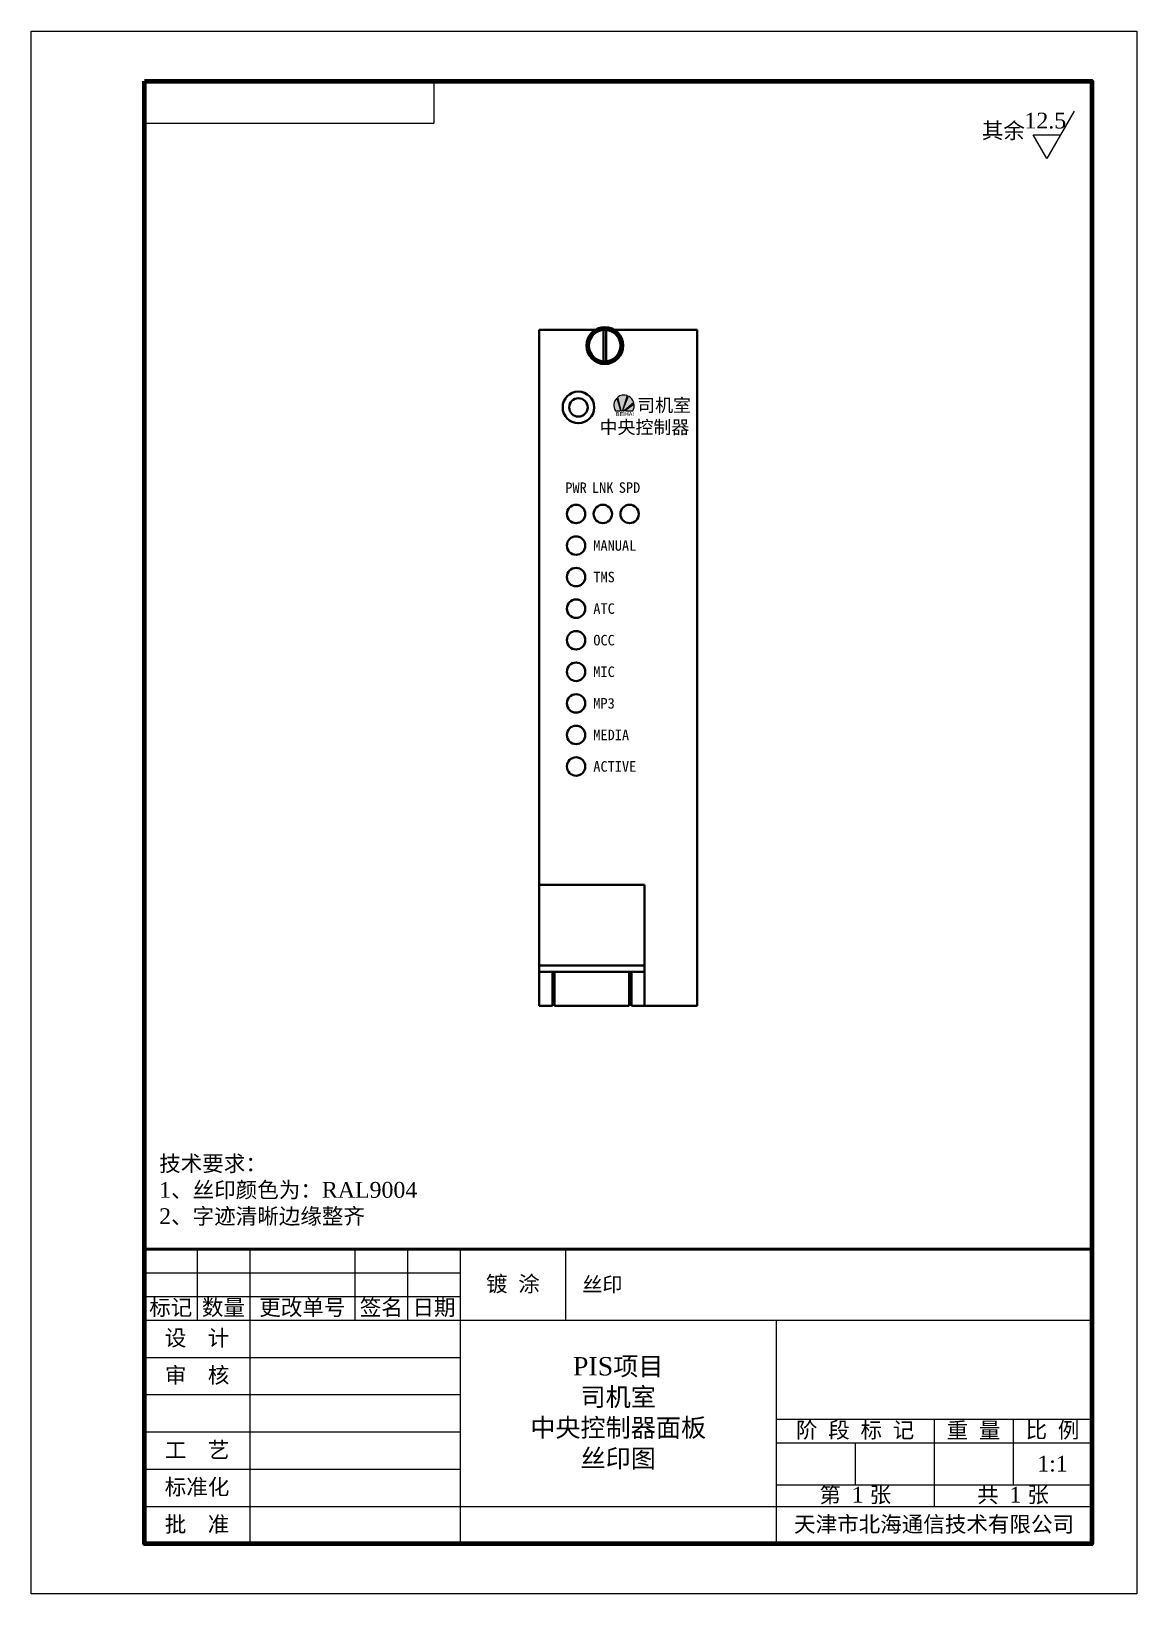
# Model space of a CAD drawing. Header units: millimetres. Extents: x 222 to 432, y 1 to 298.
import ezdxf

# ---------------------------------------------------------------- set-up
doc = ezdxf.new("R2010")
doc.units = ezdxf.units.MM
doc.header["$LTSCALE"] = 0.4
doc.header["$MEASUREMENT"] = 0
doc.linetypes.add('CENTER2', pattern=[28.575, 19.05, -3.175, 3.175, -3.175])
doc.layers.get('0').update_dxf_attribs({"color": 4})
for name, color, linetype, lineweight in [('图层2', 142, 'CENTER2', 13), ('图层4', 5, 'Continuous', 30), ('图层5', 1, 'Continuous', 30), ('图层7', 8, 'Continuous', 13), ('图层9', 30, 'Continuous', 35)]:
    doc.layers.add(name, color=color, linetype=linetype, lineweight=lineweight)
doc.styles.get("Standard").update_dxf_attribs({"font": 'TIMES.TTF'})

# ---------------------------------------------------------------- blocks, each defined once
blk = doc.blocks.new('LOGO')
at = {"layer": '图层7', "linetype": 'ByBlock', "ltscale": 0.4}
h = blk.add_hatch(color=0, dxfattribs=at)
h.paths.add_polyline_path([(0.55, 4.77, 0.344385), (0, 0), (1.78, 0, 0.506226), (1.97, 0.26)])
h.paths.add_polyline_path([(4.45, 5.75, 0.26069), (0.92, 5.12), (2.2, 0.15, 0.342302), (2.39, 0), (2.46, 0, 0.325646), (2.65, 0.14)])
h.paths.add_polyline_path([(4.94, 5.55), (2.86, 0.27, 0.528752), (3.05, 0), (3.18, 0, 0.17947), (3.31, 0.05), (6.94, 3.17, 0.209816)])
h.paths.add_polyline_path([(7.06, 2.67), (3.94, 0.36, 0.723042), (4.06, 0), (6.54, 0, 0.188913)])
at = {"layer": '图层7', "color": 0, "linetype": 'ByBlock', "ltscale": 0.4}
for p, q in [((0, 0), (1.78, 0)), ((0.55, 4.77), (1.97, 0.26)), ((2.2, 0.15), (0.92, 5.12)), ((2.39, 0), (2.46, 0)), ((4.45, 5.75), (2.65, 0.14)), ((2.86, 0.27), (4.94, 5.55)), ((3.05, 0), (3.18, 0)), ((6.94, 3.17), (3.31, 0.05)), ((3.94, 0.36), (7.06, 2.67)), ((4.06, 0), (6.54, 0))]:
    blk.add_line(p, q, dxfattribs=at)
for centre, radius, start, end in [((3.25, 2.28), 3.67, 70.83777, 129.28269), ((3.33, 2.03), 3.9, 135.35427, 211.36603), ((1.78, 0.2), 0.2, 270, 17.39888), ((2.39, 0.2), 0.2, 194.41528, 270), ((2.46, 0.2), 0.2, 270, 342.15045), ((3.05, 0.2), 0.2, 158.5291, 270), ((3.18, 0.2), 0.2, 270, 310.69815), ((4.06, 0.2), 0.2, 126.52597, 270), ((3.23, 2.08), 3.87, 16.41797, 63.81665), ((3.39, 1.99), 3.73, 327.71048, 10.50186)]:
    blk.add_arc(centre, radius, start, end, dxfattribs=at)
at = {"layer": '图层7', "color": 0, "linetype": 'ByBlock', "ltscale": 0.4, "insert": (0, -0.49), "char_height": 1.5, "width": 6.5484, "attachment_point": 1}
blk.add_mtext('\\pi0.2061;{\\fSTHupo|b0|i0|c134|p2;BEIHAI}', dxfattribs=at)
blk = doc.blocks.new('SBT-2-3')
at = {"layer": '图层9', "color": 0, "linetype": 'ByBlock', "ltscale": 0.4}
for p, q in [((-1.5, 2.6), (-1.75, 3.03)), ((-1.36, 2.67), (-1.59, 3.12)), ((-1.22, 2.74), (-1.42, 3.2)), ((-1.08, 2.8), (-1.25, 3.27)), ((-0.93, 2.85), (-1.08, 3.33)), ((-0.78, 2.9), (-0.91, 3.38)), ((-0.62, 2.93), (-0.73, 3.42)), ((-0.47, 2.96), (-0.55, 3.46)), ((-0.31, 2.98), (-0.37, 3.48)), ((-0.25, -2.99), (-0.25, 2.99)), ((-0.16, 3), (-0.18, 3.5)), ((0, 3), (0, 3.5)), ((0.16, 3), (0.18, 3.5)), ((0.25, -2.99), (0.25, 2.99)), ((0.31, 2.98), (0.37, 3.48)), ((0.47, 2.96), (0.55, 3.46)), ((0.62, 2.93), (0.73, 3.42)), ((0.78, 2.9), (0.91, 3.38)), ((0.93, 2.85), (1.08, 3.33)), ((1.08, 2.8), (1.25, 3.27)), ((1.22, 2.74), (1.42, 3.2)), ((1.36, 2.67), (1.59, 3.12)), ((1.5, 2.6), (1.75, 3.03)), ((-3, 0.16), (-3.5, 0.18)), ((-2.98, 0.31), (-3.48, 0.37)), ((-2.96, 0.47), (-3.46, 0.55)), ((-2.93, 0.62), (-3.42, 0.73)), ((-2.9, 0.78), (-3.38, 0.91)), ((-2.85, 0.93), (-3.33, 1.08)), ((-2.8, 1.08), (-3.27, 1.25)), ((-2.74, 1.22), (-3.2, 1.42)), ((-2.67, 1.36), (-3.12, 1.59)), ((-2.6, 1.5), (-3.03, 1.75)), ((-2.52, 1.63), (-2.94, 1.91)), ((-2.43, 1.76), (-2.83, 2.06)), ((-2.33, 1.89), (-2.72, 2.2)), ((-2.23, 2.01), (-2.6, 2.34)), ((-2.12, 2.12), (-2.47, 2.47)), ((-2.01, 2.23), (-2.34, 2.6)), ((-1.89, 2.33), (-2.2, 2.72)), ((-1.76, 2.43), (-2.06, 2.83)), ((-1.63, 2.52), (-1.91, 2.94)), ((1.63, 2.52), (1.91, 2.94)), ((1.76, 2.43), (2.06, 2.83)), ((1.89, 2.33), (2.2, 2.72)), ((2.01, 2.23), (2.34, 2.6)), ((2.12, 2.12), (2.47, 2.47)), ((2.23, 2.01), (2.6, 2.34)), ((2.33, 1.89), (2.72, 2.2)), ((2.43, 1.76), (2.83, 2.06)), ((2.52, 1.63), (2.94, 1.91)), ((2.6, 1.5), (3.03, 1.75)), ((2.67, 1.36), (3.12, 1.59)), ((2.74, 1.22), (3.2, 1.42)), ((2.8, 1.08), (3.27, 1.25)), ((2.85, 0.93), (3.33, 1.08)), ((2.9, 0.78), (3.38, 0.91)), ((2.93, 0.62), (3.42, 0.73)), ((2.96, 0.47), (3.46, 0.55)), ((2.98, 0.31), (3.48, 0.37)), ((3, 0.16), (3.5, 0.18)), ((3, 0), (3.5, 0)), ((-3, 0), (-3.5, 0)), ((-3, -0.16), (-3.5, -0.18)), ((-2.98, -0.31), (-3.48, -0.37)), ((-2.96, -0.47), (-3.46, -0.55)), ((-2.93, -0.62), (-3.42, -0.73)), ((-2.9, -0.78), (-3.38, -0.91)), ((-2.85, -0.93), (-3.33, -1.08)), ((-2.8, -1.08), (-3.27, -1.25)), ((-2.74, -1.22), (-3.2, -1.42)), ((-2.67, -1.36), (-3.12, -1.59)), ((-2.6, -1.5), (-3.03, -1.75)), ((-2.52, -1.63), (-2.94, -1.91)), ((-2.43, -1.76), (-2.83, -2.06)), ((-2.33, -1.89), (-2.72, -2.2)), ((-2.23, -2.01), (-2.6, -2.34)), ((-2.12, -2.12), (-2.47, -2.47)), ((-2.01, -2.23), (-2.34, -2.6)), ((-1.89, -2.33), (-2.2, -2.72)), ((-1.76, -2.43), (-2.06, -2.83)), ((-1.63, -2.52), (-1.91, -2.94)), ((-1.5, -2.6), (-1.75, -3.03)), ((-1.36, -2.67), (-1.59, -3.12)), ((-1.22, -2.74), (-1.42, -3.2)), ((-1.08, -2.8), (-1.25, -3.27)), ((-0.93, -2.85), (-1.08, -3.33)), ((-0.78, -2.9), (-0.91, -3.38)), ((-0.62, -2.93), (-0.73, -3.42)), ((-0.47, -2.96), (-0.55, -3.46)), ((0.47, -2.96), (0.55, -3.46)), ((0.62, -2.93), (0.73, -3.42)), ((0.78, -2.9), (0.91, -3.38)), ((0.93, -2.85), (1.08, -3.33)), ((1.08, -2.8), (1.25, -3.27)), ((1.22, -2.74), (1.42, -3.2)), ((1.36, -2.67), (1.59, -3.12)), ((1.5, -2.6), (1.75, -3.03)), ((1.63, -2.52), (1.91, -2.94)), ((1.76, -2.43), (2.06, -2.83)), ((1.89, -2.33), (2.2, -2.72)), ((2.01, -2.23), (2.34, -2.6)), ((2.12, -2.12), (2.47, -2.47)), ((2.23, -2.01), (2.6, -2.34)), ((2.33, -1.89), (2.72, -2.2)), ((2.43, -1.76), (2.83, -2.06)), ((2.52, -1.63), (2.94, -1.91)), ((2.6, -1.5), (3.03, -1.75)), ((2.67, -1.36), (3.12, -1.59)), ((2.74, -1.22), (3.2, -1.42)), ((2.8, -1.08), (3.27, -1.25)), ((2.85, -0.93), (3.33, -1.08)), ((2.9, -0.78), (3.38, -0.91)), ((2.93, -0.62), (3.42, -0.73)), ((2.96, -0.47), (3.46, -0.55)), ((2.98, -0.31), (3.48, -0.37)), ((3, -0.16), (3.5, -0.18)), ((-0.31, -2.98), (-0.37, -3.48)), ((-0.16, -3), (-0.18, -3.5)), ((0, -3), (0, -3.5)), ((0.16, -3), (0.18, -3.5)), ((0.31, -2.98), (0.37, -3.48))]:
    blk.add_line(p, q, dxfattribs=at)
for radius in [3.5, 3]:
    blk.add_circle((0, 0), radius, dxfattribs=at)

msp = doc.modelspace()

# ---------------------------------------------------------------- linework, layer by layer
at = {"color": 0, "lineweight": 13, "ltscale": 0.4}
for p in [(298.34, 288.54), (243.34, 280.54)]:
    msp.add_line(p, (298.34, 280.54), dxfattribs=at)
at = {"color": 0, "lineweight": 13}
for p, q in [((419.95, 282.84), (414.76, 273.84)), ((414.76, 273.84), (412.16, 278.34)), ((412.16, 278.34), (417.36, 278.34)), ((253.34, 66.54), (253.34, 53.04)), ((263.34, 66.54), (263.34, 10.54)), ((283.34, 66.54), (283.34, 53.04)), ((283.34, 66.54), (283.34, 53.04)), ((283.34, 66.54), (283.34, 53.04)), ((293.34, 66.54), (293.34, 53.04)), ((293.34, 66.54), (293.34, 53.04)), ((293.34, 66.54), (293.34, 53.04)), ((303.34, 66.54), (303.34, 10.54)), ((323.35, 66.54), (323.35, 53.04)), ((243.34, 62.04), (303.34, 62.04)), ((243.34, 57.54), (303.34, 57.54)), ((243.34, 53.04), (423.34, 53.04)), ((363.34, 53.04), (363.34, 10.54)), ((243.34, 45.96), (303.34, 45.96)), ((243.34, 38.88), (303.34, 38.88)), ((363.34, 34.24), (423.34, 34.24)), ((393.34, 34.24), (393.34, 17.64)), ((408.34, 34.24), (408.34, 21.74)), ((243.34, 31.8), (303.34, 31.8)), ((363.34, 29.74), (423.34, 29.74)), ((378.34, 29.74), (378.34, 21.74)), ((243.34, 24.72), (303.34, 24.72)), ((363.4, 21.74), (423.34, 21.74)), ((243.34, 17.64), (423.34, 17.64))]:
    msp.add_line(p, q, dxfattribs=at)
at = {"color": 0, "lineweight": 50}
msp.add_line((243.34, 66.54), (423.34, 66.54), dxfattribs=at)
at = {"color": 0, "linetype": 'ByBlock', "lineweight": 13, "ltscale": 0.4}
msp.add_lwpolyline([(221.84, 298.04), (431.84, 298.04), (431.84, 1.04), (221.84, 1.04)], close=True, dxfattribs=at)
at = {"color": 0, "lineweight": 100, "ltscale": 0.4}
msp.add_lwpolyline([(243.34, 288.54), (423.34, 288.54), (423.34, 10.54), (243.34, 10.54)], close=True, dxfattribs=at)
at = {"layer": '图层9', "color": 0, "linetype": 'ByBlock', "ltscale": 0.4}
for p, q in [((328.99, 241.28), (318.34, 241.28)), ((318.34, 241.28), (318.34, 128.78)), ((348.34, 241.28), (332.6, 241.28)), ((348.34, 112.78), (348.34, 241.28)), ((318.34, 134.28), (318.34, 135.78)), ((338.34, 135.78), (318.34, 135.78)), ((318.34, 134.28), (318.34, 112.78)), ((338.34, 134.28), (338.34, 135.78)), ((338.34, 134.28), (338.34, 112.78)), ((318.34, 120.48), (338.34, 120.48)), ((318.34, 119.28), (338.34, 119.28)), ((320.84, 112.78), (320.84, 119.28)), ((321.24, 119.28), (321.24, 112.78)), ((335.44, 119.28), (335.44, 112.78)), ((335.84, 112.78), (335.84, 119.28)), ((320.84, 112.78), (318.34, 112.78)), ((321.24, 112.78), (335.44, 112.78)), ((335.84, 112.78), (338.34, 112.78)), ((338.34, 112.78), (348.34, 112.78))]:
    msp.add_line(p, q, dxfattribs=at)
for centre, radius in [((325.79, 226.53), 3), ((325.79, 226.53), 1.75), ((325.34, 206.28), 1.75), ((330.42, 206.28), 1.75), ((335.5, 206.28), 1.75), ((325.34, 200.28), 1.75), ((325.34, 194.28), 1.75), ((325.34, 188.28), 1.75), ((325.34, 182.28), 1.75), ((325.34, 176.28), 1.75), ((325.34, 170.28), 1.75), ((325.34, 164.28), 1.75), ((325.34, 158.28), 1.75)]:
    msp.add_circle(centre, radius, dxfattribs=at)

# ---------------------------------------------------------------- block references
at = {"layer": '图层4', "color": 0, "linetype": 'ByBlock'}
msp.add_blockref('SBT-2-3', (330.79, 238.28), dxfattribs=at)
at = {"layer": '图层5', "linetype": 'ByBlock', "ltscale": 0.4, "xscale": 0.5039999999999054, "yscale": 0.5040000000000191, "zscale": 0.504}
msp.add_blockref('LOGO', (332.8, 225.89), dxfattribs=at)

# ---------------------------------------------------------------- texts
at = {"color": 0, "linetype": 'ByBlock'}
msp.add_text('   丝印', height=2.8, dxfattribs=at).set_placement((323.35, 58.44))
at = {"color": 0, "lineweight": 13, "char_height": 3}
for s, insert, width, attachment_point in [('12.5', (410.51, 282.56), 17.6853, 1), ('{\\fFangSong_GB2312|b0|i0|c134|p49;其余}', (402.41, 280.65), 17.6853, 1), ('{\\fFangSong_GB2312|b0|i0|c134|p49;阶 段 标 记}', (378.34, 31.99), 30, 5), ('{\\fFangSong_GB2312|b0|i0|c134|p49;重 量}', (400.84, 31.99), 15, 5), ('{\\fFangSong_GB2312|b0|i0|c134|p49;比 例}', (415.84, 31.99), 15, 5), ('1:1', (415.84, 25.74), 15, 5), ('{\\fFangSong_GB2312|b0|i0|c134|p49;第 }1 {\\fFangSong_GB2312|b0|i0|c134|p49;张}', (378.37, 19.69), 29.9401, 5), ('{\\fFangSong_GB2312|b0|i0|c134|p49;共 }1 {\\fFangSong_GB2312|b0|i0|c134|p49;张}', (408.34, 19.7), 30, 5), ('{\\fFangSong_GB2312|b0|i0|c134|p49;天津市北海通信技术有限公司}', (393.34, 14.09), 60, 5)]:
    msp.add_mtext(s, dxfattribs=dict(at, insert=insert, width=width, attachment_point=attachment_point))
at = {"color": 0, "lineweight": 13, "ltscale": 0.4, "attachment_point": 5}
for s, insert, char_height, width in [('{\\fFangSong_GB2312|b0|i0|c134|p49;镀 涂}', (313.34, 59.79), 3, 20.003), ('{\\fFangSong_GB2312|b0|i0|c134|p49;标记}', (248.34, 55.29), 3, 10), ('{\\fFangSong_GB2312|b0|i0|c134|p49;数量}', (258.34, 55.29), 3, 10), ('{\\fFangSong_GB2312|b0|i0|c134|p49;更改单号}', (273.34, 55.29), 3, 20), ('{\\fFangSong_GB2312|b0|i0|c134|p49;签名}', (288.34, 55.29), 3, 9.9978), ('{\\fFangSong_GB2312|b0|i0|c134|p49;日期}', (298.34, 55.29), 3, 10.0022), ('{\\fFangSong_GB2312|b0|i0|c134|p49;设  计}', (253.34, 49.5), 3, 20), ('PIS{\\fFangSong_GB2312|b0|i0|c134|p49;项目\\P司机室\\P中央控制器面板\\P丝印图}', (333.34, 35.34), 3.5, 60), ('{\\fFangSong_GB2312|b0|i0|c134|p49;审  核}', (253.34, 42.42), 3, 20), ('{\\fFangSong_GB2312|b0|i0|c134|p49;工  艺}', (253.34, 28.26), 3, 20), ('{\\fFangSong_GB2312|b0|i0|c134|p49;标准化}', (253.34, 21.18), 3, 20), ('{\\fFangSong_GB2312|b0|i0|c134|p49;批  准}', (253.34, 14.09), 3, 20)]:
    msp.add_mtext(s, dxfattribs=dict(at, insert=insert, char_height=char_height, width=width))
at = {"layer": '图层2', "color": 0, "linetype": 'ByBlock', "ltscale": 0.4, "insert": (246.14, 84.31), "char_height": 3, "width": 255.1988, "attachment_point": 1}
msp.add_mtext('{\\fFangSong_GB2312|b0|i0|c134|p49;技术要求：}\\P1{\\fFangSong_GB2312|b0|i0|c134|p49;、丝印颜色为：}RAL9004\\P2{\\fFangSong_GB2312|b0|i0|c134|p49;、字迹清晰边缘整齐}', dxfattribs=at)
at = {"layer": '图层5', "linetype": 'ByBlock', "ltscale": 0.4}
for s, insert, char_height, width, attachment_point in [('\\pi24.239;{\\fSimHei|b0|i0|c134|p2;\\H0.62502x;司机室\\P\\pi17.106;中央控制器}', (312.7, 228.2), 4, 34.4652, 1), ('\\pi3.0292;{\\fSimHei|b0|i0|c134|p2;PWR}', (320.26, 211.28), 2, 10.16, 4), ('\\pi3.0122;{\\fSimHei|b0|i0|c134|p2;LNK}', (325.34, 211.28), 2, 10.16, 4), ('\\pi3.0235;{\\fSimHei|b0|i0|c134|p2;SPD}', (330.42, 211.28), 2, 10.16, 4), ('{\\fSimHei|b0|i0|c134|p2;MANUAL}', (328.61, 200.28), 2, 10.9702, 4), ('{\\fSimHei|b0|i0|c134|p2;TMS}', (328.61, 194.28), 2, 10.9702, 4), ('{\\fSimHei|b0|i0|c134|p2;ATC}', (328.61, 188.28), 2, 10.9702, 4), ('{\\fSimHei|b0|i0|c134|p2;OCC}', (328.61, 182.28), 2, 10.9702, 4), ('{\\fSimHei|b0|i0|c134|p2;MIC}', (328.61, 176.28), 2, 10.9702, 4), ('{\\fSimHei|b0|i0|c134|p2;MP3}', (328.61, 170.28), 2, 10.9702, 4), ('{\\fSimHei|b0|i0|c134|p2;MEDIA}', (328.61, 164.28), 2, 10.9702, 4), ('{\\fSimHei|b0|i0|c134|p2;ACTIVE}', (328.61, 158.28), 2, 10.9702, 4)]:
    msp.add_mtext(s, dxfattribs=dict(at, insert=insert, char_height=char_height, width=width, attachment_point=attachment_point))

doc.saveas('drawing.dxf')
